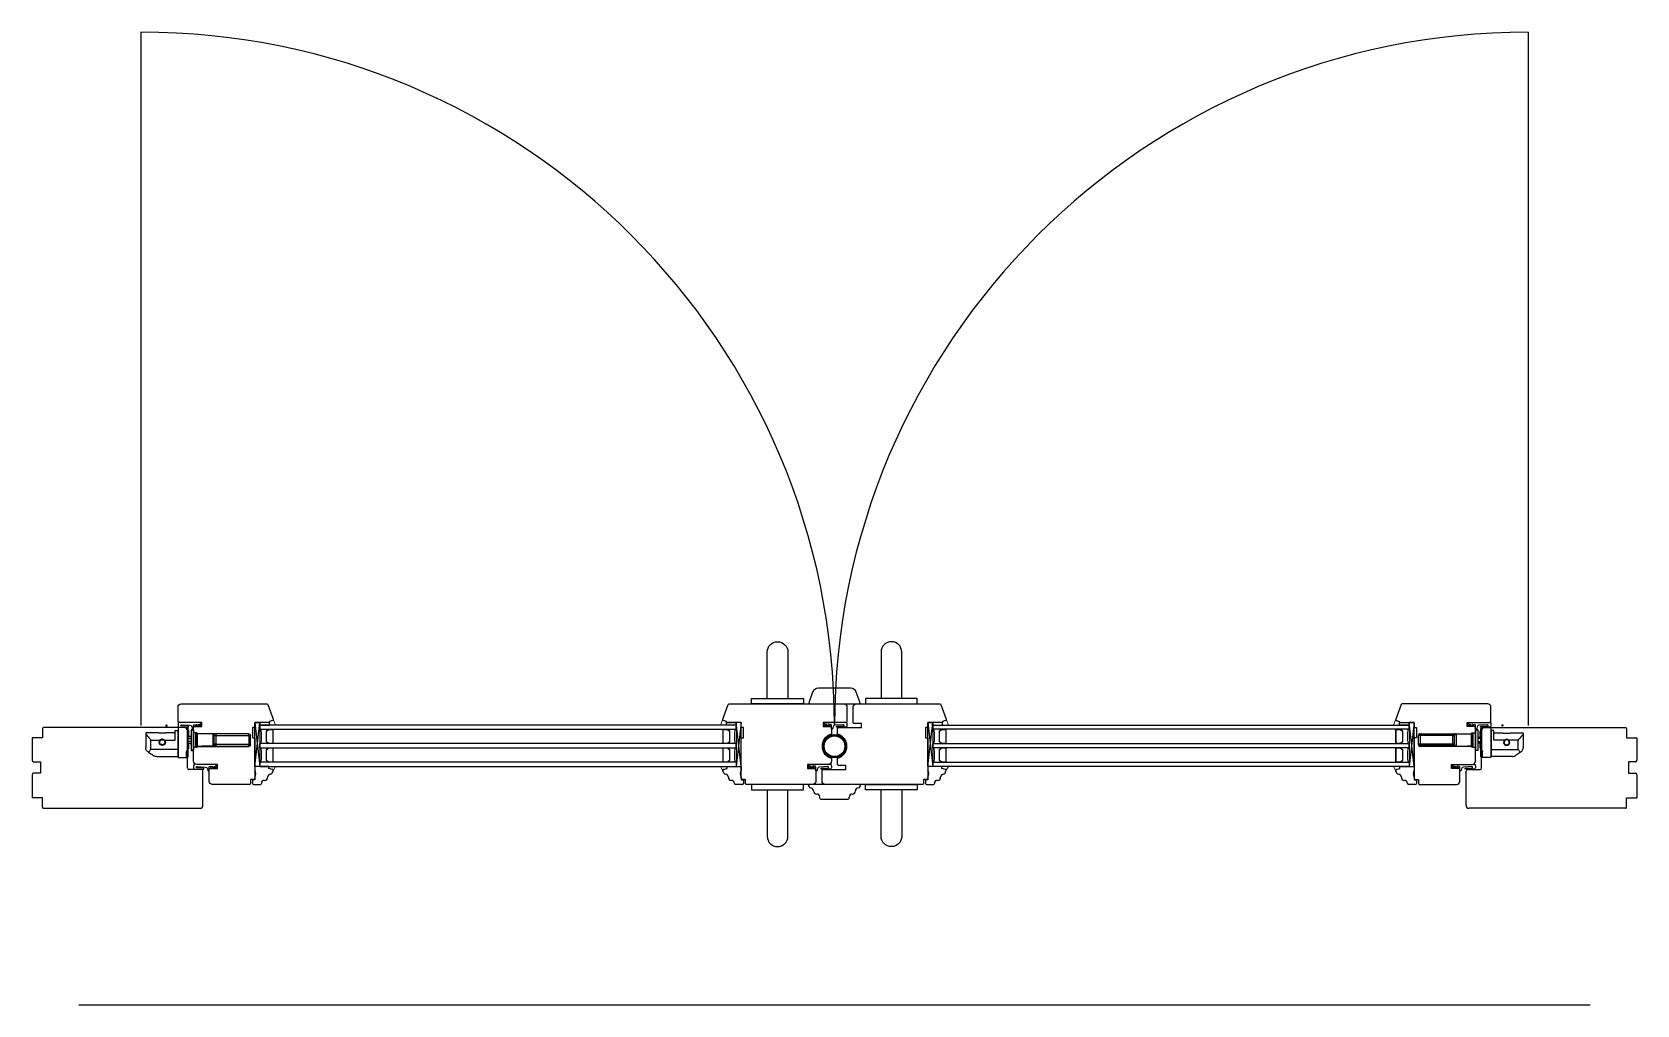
# Model space of a CAD drawing. Header units: millimetres. Extents: x 585 to 19233, y 2366 to 15159.
# Drawn here: x 1838 to 3388, y 9498 to 10438 of the extents above; entities that cross this region are included whole.
import ezdxf

# ---------------------------------------------------------------- set-up
doc = ezdxf.new("R2010")
doc.units = ezdxf.units.MM

# ---------------------------------------------------------------- blocks, each defined once
blk = doc.blocks.new('vv')
at = {"color": 0, "linetype": 'Continuous'}
for p, q in [((-0.3, -0.105711), (-0.3, 0)), ((-0.3, 0), (8.500002, 0)), ((7.500002, 0), (7.500002, -0.131763)), ((8.500002, 0), (9.249992, -0.750002)), ((-31.683071, -8.860579), (-31.75, -9.675912)), ((-31.75, -23.508195), (-31.75, -9.675912)), ((-31.75, -15.146435), (-31.75, -14.999993)), ((-31.75, -15.146435), (-31.75, -14.999993)), ((-31.75, -15.499999), (-31.75, -15.146435)), ((-31.75, -15.499999), (-31.75, -15.146435)), ((-31.75, -16.584296), (-31.75, -15.499999)), ((-31.484088, -8.067071), (-31.683071, -8.860579)), ((-31.158369, -7.31662), (-31.484088, -8.067071)), ((-30.714646, -6.629344), (-31.158369, -7.31662)), ((-30.164777, -6.023615), (-30.714646, -6.629344)), ((-29.523501, -5.515664), (-30.164777, -6.023615)), ((-29.079548, -5.219691), (-29.523501, -5.515664)), ((-29.079548, -5.219691), (-27.834045, -4.389364)), ((-28.507853, -5.910298), (-29.079548, -5.219691)), ((-27.924822, -6.607107), (-28.507853, -5.910298)), ((-27.343365, -7.297568), (-27.924822, -6.607107)), ((-27.834045, -4.389364), (-26.684938, -3.623289)), ((-26.760806, -7.987219), (-27.343365, -7.297568)), ((-26.750002, -7.999996), (-26.760806, -7.987219)), ((-0.600006, -7.999996), (-26.750002, -7.999996)), ((-26.750002, -7.999996), (-26.750002, -16.799992)), ((-26.684938, -3.623289), (-25.652649, -2.935093)), ((-25.652649, -2.935093), (-24.75555, -2.337031)), ((-24.75555, -2.337031), (-24.009629, -1.839738)), ((-23.465464, -1.524496), (-24.009629, -1.839738)), ((-22.905252, -1.286816), (-23.465464, -1.524496)), ((-22.342398, -1.123914), (-22.905252, -1.286816)), ((-21.774567, -1.029068), (-22.342398, -1.123914)), ((-21.246923, -1.000012), (-21.774567, -1.029068)), ((-21.236119, -1), (-21.246923, -1.000012)), ((-21.236119, -1), (-20.03486, -1)), ((-20.053258, -1), (-19.09772, -1)), ((-20.03486, -1), (-19.22981, -1.029468)), ((-19.22981, -1.029468), (-18.303485, -1.095864)), ((-19.09772, -1), (-18.016354, -1)), ((-18.303485, -1.095864), (-17.334456, -1.161679)), ((-18.016354, -1), (-16.849795, -1)), ((-17.334456, -1.161679), (-16.29175, -1.203718)), ((-16.849795, -1), (-15.641887, -1)), ((-16.29175, -1.203718), (-15.261629, -1.204808)), ((-15.641887, -1), (-14.438048, -1)), ((-15.261629, -1.204808), (-14.21523, -1.164501)), ((-14.438048, -1), (-13.283528, -1)), ((-14.21523, -1.164501), (-13.258505, -1.100503)), ((-13.283528, -1), (-12.221723, -1)), ((-13.258505, -1.100503), (-12.343711, -1.034106)), ((-12.343711, -1.034106), (-11.465143, -1)), ((-12.221723, -1), (-11.29254, -1)), ((-11.465143, -1), (-0.600006, -1)), ((-11.465143, -1), (-10.632757, -1)), ((-11.29254, -1), (-10.53091, -1)), ((-10.632757, -1), (-10.012277, -1)), ((-10.53091, -1), (-9.965477, -1)), ((-10.012277, -1), (-9.629403, -1)), ((-9.965477, -1), (-9.617473, -1)), ((-9.629403, -1), (-9.500002, -1)), ((-9.617473, -1), (-9.500002, -1)), ((-0.600006, -1.10634), (-0.600006, -1)), ((-0.600006, -1.422152), (-0.600006, -1.10634)), ((-0.600006, -1.937818), (-0.600006, -1.422152)), ((-0.600006, -2.637679), (-0.600006, -1.937818)), ((-0.600006, -3.500477), (-0.600006, -2.637679)), ((-0.600006, -4.499992), (-0.600006, -3.500477)), ((-0.600006, -5.605848), (-0.600006, -4.499992)), ((-0.600006, -6.784458), (-0.600006, -5.605848)), ((-0.600006, -7.999996), (-0.600006, -6.784458)), ((-0.600006, -26.449996), (-0.600006, -7.999996)), ((-0.600006, -7.999996), (-0.38787, -7.999996)), ((-0.38787, -7.999996), (-0.3, -7.999996)), ((-0.3, -0.421341), (-0.3, -0.105711)), ((-0.3, -0.942264), (-0.3, -0.421341)), ((-0.3, -1.660885), (-0.3, -0.942264)), ((-0.3, -2.566728), (-0.3, -1.660885)), ((-0.3, -3.646592), (-0.3, -2.566728)), ((-0.3, -4.884719), (-0.3, -3.646592)), ((-0.3, -6.263051), (-0.3, -4.884719)), ((-0.3, -7.761506), (-0.3, -6.263051)), ((-0.3, -9.358223), (-0.3, -7.761506)), ((-0.3, -11.029923), (-0.3, -9.358223)), ((-0.3, -12.752214), (-0.3, -11.029923)), ((-0.3, -14.499999), (-0.3, -12.752214)), ((-0.3, -16.247773), (-0.3, -14.499999)), ((7.500002, -0.131763), (7.500002, -0.52469)), ((7.500002, -0.52469), (7.500002, -1.17161)), ((7.500002, -1.17161), (7.500002, -2.060776)), ((7.500002, -2.060776), (7.500002, -3.176042)), ((7.500002, -3.176042), (7.500002, -4.49711)), ((7.500002, -4.49711), (7.500002, -5.999997)), ((7.500511, -6.02261), (7.500002, -5.999997)), ((7.538614, -6.19267), (7.500511, -6.02261)), ((7.619992, -6.324953), (7.538614, -6.19267)), ((7.726781, -6.418746), (7.619992, -6.324953)), ((7.854971, -6.478505), (7.726781, -6.418746)), ((7.999996, -6.499991), (7.854971, -6.478505)), ((7.999996, -6.499991), (8.416673, -6.499991)), ((8.436936, -6.544041), (8.416673, -6.499991)), ((8.416673, -6.499991), (8.500002, -6.499991)), ((8.500002, -6.833219), (8.436936, -6.544041)), ((8.500002, -6.499991), (8.781307, -6.781309)), ((8.500002, -8.429718), (8.500002, -6.833219)), ((8.781307, -7.121477), (8.500002, -6.833219)), ((8.500002, -10.121185), (8.500002, -8.429718)), ((8.500002, -11.881179), (8.500002, -10.121185)), ((8.500002, -13.682147), (8.500002, -11.881179)), ((8.500002, -15.495917), (8.500002, -13.682147)), ((8.500002, -17.2941), (8.500002, -15.495917)), ((8.781307, -6.781309), (9.249992, -7.249994)), ((9.249992, -7.602383), (8.781307, -7.121477)), ((9.249992, -0.750002), (9.249992, -7.28685)), ((9.249992, -7.28685), (9.249992, -7.401729)), ((9.249992, -7.401729), (9.249992, -7.567416)), ((9.249992, -7.567416), (9.249992, -7.602383)), ((9.249992, -7.602383), (9.249992, -9.117806)), ((9.249992, -9.117806), (9.249992, -10.714971)), ((9.249992, -10.714971), (9.249992, -12.369606)), ((9.249992, -12.369606), (9.249992, -14.056591)), ((9.249992, -13.883346), (9.395102, -13.969932)), ((9.249992, -13.940683), (9.360523, -13.984939)), ((9.249992, -14.056591), (9.249992, -15.750323)), ((9.47814, -13.999994), (9.250004, -14.142705)), ((9.250016, -8.999996), (9.631025, -8.999996)), ((9.250016, -13.5), (9.631025, -13.5)), ((12.000163, -15.499999), (9.25021, -15.499999)), ((9.360523, -13.984939), (9.47814, -13.999994)), ((9.395102, -13.969932), (9.560051, -13.999994)), ((9.47814, -13.999994), (12.000054, -13.999994)), ((9.631025, -8.999996), (9.758573, -8.999996)), ((9.631025, -13.5), (9.758573, -13.5)), ((9.758573, -8.999996), (9.758573, -13.5)), ((11.999994, -12.999994), (11.799994, -12.999994)), ((11.799994, -12.999994), (11.799994, -13.115515)), ((11.799994, -13.115515), (11.799994, -13.455417)), ((11.799994, -13.455417), (11.799994, -14.000066)), ((11.999994, -7.087867), (11.999994, -6.999997)), ((11.999994, -6.999997), (14.499999, -6.999997)), ((11.999994, -7.299991), (11.999994, -7.087867)), ((14.499999, -7.299991), (11.999994, -7.299991)), ((11.999994, -26.699993), (11.999994, -7.299991)), ((13.499999, -6.999997), (13.646441, -6.999997)), ((13.499999, -6.999997), (13.646441, -6.999997)), ((13.646441, -6.999997), (13.999993, -6.999997)), ((13.646441, -6.999997), (13.999993, -6.999997)), ((13.999993, -6.999997), (14.353557, -6.999997)), ((13.999993, -6.999997), (14.353557, -6.999997)), ((14.353557, -6.999997), (14.499999, -6.999997)), ((14.353557, -6.999997), (14.499999, -6.999997)), ((14.499999, -6.999997), (14.499999, -7.087867)), ((14.499999, -7.087867), (14.499999, -7.299991)), ((14.499999, -26.699993), (14.499999, -7.299991)), ((16.499998, -10.149998), (14.499999, -10.149998)), ((16.499998, -10.149998), (17.800003, -10.149998)), ((16.499998, -10.237856), (16.499998, -10.149998)), ((16.499998, -10.449992), (16.499998, -10.237856)), ((16.499998, -10.449992), (16.499998, -23.549992)), ((17.800003, -10.449992), (16.499998, -10.449992)), ((17.578045, -10.149998), (17.499997, -10.149998)), ((17.800003, -10.149998), (17.578045, -10.149998)), ((17.800003, -10.149998), (17.800003, -10.499989)), ((17.800003, -10.149998), (17.800003, -10.237856)), ((17.800003, -10.237856), (17.800003, -10.449992)), ((17.800003, -10.449992), (17.800003, -23.549992)), ((18.000027, -10.899989), (18.566938, -10.899989)), ((18.299997, -10.999995), (22.499995, -10.999995)), ((18.299997, -10.999995), (18.299997, -11.102157)), ((18.299997, -11.102157), (18.299997, -11.405166)), ((18.299997, -11.405166), (18.299997, -11.898693)), ((18.299997, -11.898693), (18.299997, -12.565936)), ((18.299997, -12.565936), (18.299997, -13.384188)), ((18.299997, -13.384188), (18.299997, -14.325567)), ((18.299997, -14.325567), (18.299997, -15.358014)), ((18.299997, -15.358014), (18.299997, -16.44638)), ((18.566938, -10.899989), (19.365738, -10.899989)), ((19.365738, -10.899989), (20.351059, -10.899989)), ((20.351059, -10.899989), (21.46693, -10.899989)), ((21.46693, -10.899989), (22.649998, -10.899989)), ((33.065072, -10.999995), (22.499995, -10.999995)), ((22.649998, -10.899989), (33.088253, -10.899989)), ((22.649998, -10.899989), (22.649998, -10.999995)), ((32.999996, -11.126029), (33.00392, -11.071308)), ((32.999996, -11.474554), (32.999996, -11.126029)), ((32.999996, -11.126029), (33.574028, -11.237808)), ((32.999996, -12.03266), (32.999996, -11.474554)), ((32.999996, -12.779174), (32.999996, -12.03266)), ((32.999996, -13.685793), (32.999996, -12.779174)), ((32.999996, -14.718118), (32.999996, -13.685793)), ((32.999996, -15.837006), (32.999996, -14.718118)), ((33.00392, -11.071308), (33.015862, -11.031921)), ((33.015862, -11.031921), (33.036222, -11.007989)), ((33.036222, -11.007989), (33.065072, -10.999995)), ((33.065072, -10.999995), (33.569716, -11.085976)), ((33.447994, -10.942501), (33.088253, -10.899989)), ((33.088253, -10.899989), (33.37622, -10.899989)), ((33.37622, -10.899989), (33.85537, -10.899989)), ((33.918859, -11.142465), (33.447994, -10.942501)), ((33.569716, -11.085976), (34.01746, -11.334119)), ((33.574028, -11.237808), (34.060662, -11.556138)), ((33.85537, -10.899989), (34.510744, -10.899989)), ((34.291426, -11.47797), (33.918859, -11.142465)), ((34.01746, -11.334119), (34.357592, -11.716678)), ((34.060662, -11.556138), (34.385812, -12.032551)), ((34.531576, -11.911398), (34.291426, -11.47797)), ((34.357592, -11.716678), (34.550119, -12.188827)), ((34.385812, -12.032551), (34.500001, -12.59452)), ((34.505403, -12.542246), (34.500001, -12.59452)), ((34.500001, -12.59452), (34.500001, -12.915115)), ((34.500001, -12.915115), (34.500001, -13.446369)), ((34.500001, -13.446369), (34.500001, -14.160873)), ((34.500001, -14.160873), (34.500001, -15.021782)), ((34.500001, -15.021782), (34.500001, -15.984708)), ((34.521741, -12.510816), (34.505403, -12.542246)), ((34.510744, -10.899989), (35.321874, -10.899989)), ((34.548302, -12.500025), (34.521741, -12.510816)), ((34.61528, -12.399994), (34.531576, -11.911398)), ((34.584904, -12.508418), (34.548302, -12.500025)), ((34.550119, -12.188827), (34.584904, -12.508418)), ((34.584807, -12.9), (34.61528, -12.9)), ((34.584904, -12.508418), (34.584904, -12.9)), ((34.584904, -12.9), (34.922238, -12.9)), ((34.964229, -12.399994), (34.61528, -12.399994)), ((34.61528, -12.399994), (34.61528, -12.9)), ((34.964229, -12.9), (34.61528, -12.9)), ((34.922238, -12.9), (35.499371, -12.9)), ((35.530183, -12.399994), (34.964229, -12.399994)), ((35.530183, -12.9), (34.964229, -12.9)), ((35.321874, -10.899989), (63.506648, -10.899989)), ((35.690856, -11.014178), (35.321874, -10.899989)), ((35.499371, -12.9), (36.28606, -12.9)), ((36.28606, -12.399994), (35.530183, -12.399994)), ((36.28606, -12.9), (35.530183, -12.9)), ((36.003664, -11.33934), (35.690856, -11.014178)), ((36.212663, -11.825974), (36.003664, -11.33934)), ((36.28606, -12.399994), (36.212663, -11.825974)), ((36.28606, -12.399994), (36.28606, -12.9)), ((67.713937, -12.399994), (36.28606, -12.399994)), ((36.28606, -12.9), (36.28606, -21.499996)), ((36.28606, -12.9), (67.713937, -12.9)), ((36.28606, -12.9), (67.713937, -12.9)), ((58.999995, -10.899989), (59.222341, -10.899989)), ((59.222341, -10.899989), (59.849943, -10.899989)), ((59.999994, -10.899989), (60.222401, -10.899989)), ((60.222401, -10.899989), (60.850003, -10.899989)), ((63.506648, -10.899989), (63.666171, -10.900195)), ((63.666171, -10.900195), (63.81965, -10.900788)), ((63.81965, -10.900788), (63.966261, -10.901782)), ((63.966261, -10.901782), (64.105219, -10.903162)), ((64.105219, -10.903162), (64.195632, -10.903114)), ((64.195632, -10.903114), (64.360399, -10.901794)), ((64.360399, -10.901794), (64.502772, -10.900449)), ((64.502772, -10.900449), (64.578809, -10.899989)), ((64.578809, -10.899989), (66.749752, -10.899989)), ((64.581425, -10.899989), (64.893058, -10.899989)), ((64.893058, -10.899989), (64.999992, -10.899989)), ((66.749752, -10.899989), (67.424202, -10.899989)), ((67.118722, -11.014178), (66.749752, -10.899989)), ((67.431542, -11.33934), (67.118722, -11.014178)), ((67.424202, -10.899989), (67.852955, -10.899989)), ((67.640541, -11.825974), (67.431542, -11.33934)), ((67.713937, -12.399994), (67.640541, -11.825974)), ((67.713937, -12.9), (67.713937, -12.399994)), ((68.466774, -12.399994), (67.713937, -12.399994)), ((67.713937, -21.499996), (67.713937, -12.9)), ((67.713937, -12.9), (68.466774, -12.9)), ((68.466774, -12.9), (67.713937, -12.9)), ((67.852955, -10.899989), (67.999991, -10.899989)), ((69.031541, -12.399994), (68.466774, -12.399994)), ((68.466774, -12.9), (69.031541, -12.9)), ((69.031541, -12.9), (68.466774, -12.9)), ((69.381471, -12.399994), (69.031541, -12.399994)), ((69.031541, -12.9), (69.381471, -12.9)), ((69.381471, -12.9), (69.031541, -12.9)), ((69.499996, -12.399994), (69.381471, -12.399994)), ((69.381471, -12.9), (69.499996, -12.9)), ((69.499996, -12.9), (69.381471, -12.9)), ((69.499996, -12.399994), (69.499996, -12.9)), ((69.499996, -12.9), (69.499996, -21.499996)), ((-31.75, -23.799989), (-31.75, -16.584308)), ((-31.75, -23.508195), (-31.686305, -23.218375)), ((-31.75, -23.726665), (-31.75, -23.508195)), ((-31.75, -23.799989), (-31.75, -23.726665)), ((-19.350006, -23.799989), (-31.75, -23.799989)), ((-31.686305, -23.218375), (-31.509813, -22.844112)), ((-31.509813, -22.844112), (-31.24286, -22.404374)), ((-31.24286, -22.404374), (-30.903988, -21.911175)), ((-30.903988, -21.911175), (-30.254427, -21.044234)), ((-30.254427, -21.044234), (-29.510493, -20.108269)), ((-29.510493, -20.108269), (-28.410887, -18.773152)), ((-28.410887, -18.773152), (-27.254514, -17.397158)), ((-27.254514, -17.397158), (-26.760806, -16.81277)), ((-26.760806, -16.81277), (-26.750002, -16.799992)), ((-26.750002, -16.799992), (-17.986075, -16.799992)), ((-19.337664, -23.79816), (-19.350006, -23.799819)), ((-19.273521, -23.792867), (-19.337664, -23.79816)), ((-19.161779, -23.786097), (-19.273521, -23.792867)), ((-19.015203, -23.780513), (-19.161779, -23.786097)), ((-18.85, -23.778357), (-19.015203, -23.780513)), ((-12.650003, -23.778357), (-18.85, -23.778357)), ((-17.613387, -16.466667), (-17.986075, -16.799992)), ((-17.524245, -17.25246), (-17.986075, -16.799992)), ((-17.613387, -16.466667), (-17.297721, -16.763306)), ((-16.974739, -17.593015), (-17.524245, -17.25246)), ((-17.297721, -16.763306), (-16.771239, -17.081891)), ((-16.37182, -17.806157), (-16.974739, -17.593015)), ((-16.771239, -17.081891), (-16.190012, -17.260962)), ((-15.750032, -17.876913), (-16.37182, -17.806157)), ((-16.190012, -17.260962), (-15.750032, -17.299998)), ((-15.750032, -17.299998), (-15.310197, -17.260998)), ((-15.127868, -17.806047), (-15.750032, -17.876913)), ((-15.310197, -17.260998), (-14.728885, -17.081952)), ((-14.525397, -17.5931), (-15.127868, -17.806047)), ((-14.728885, -17.081952), (-14.202355, -16.763354)), ((-13.975794, -17.252435), (-14.525397, -17.5931)), ((-14.202355, -16.763354), (-13.886616, -16.466667)), ((-13.513928, -16.799992), (-13.975794, -17.252435)), ((-13.513928, -16.799992), (-13.886616, -16.466667)), ((-13.513928, -16.799992), (-3.299999, -16.799992)), ((-12.749997, -30.999997), (-10.749998, -30.999997)), ((-12.539896, -23.779314), (-12.650003, -23.778357)), ((-12.384515, -23.783953), (-12.539896, -23.779314)), ((-12.259245, -23.790626), (-12.384515, -23.783953)), ((-12.178121, -23.796682), (-12.259245, -23.790626)), ((-12.149997, -23.799819), (-12.178121, -23.796682)), ((-3.299999, -23.799989), (-12.149997, -23.799989)), ((-11.749998, -29.999998), (-11.749998, -31.999997)), ((-3.299999, -16.799992), (-3.299999, -26.299994)), ((-3.299999, -26.299994), (-1.050003, -26.299994)), ((-0.4891, -26.552122), (-0.600006, -26.449996)), ((-0.376667, -26.719675), (-0.4891, -26.552122)), ((-0.303731, -26.975352), (-0.376667, -26.719675)), ((-0.300012, -27.04537), (-0.303731, -26.975352)), ((-0.3, -27.049996), (-0.300012, -27.04537)), ((-0.3, -17.970076), (-0.3, -16.247773)), ((-0.3, -19.641764), (-0.3, -17.970076)), ((-0.3, -21.238481), (-0.3, -19.641764)), ((-0.3, -22.736936), (-0.3, -21.238481)), ((-0.3, -24.115267), (-0.3, -22.736936)), ((-0.3, -25.353394), (-0.3, -24.115267)), ((-0.3, -26.433258), (-0.3, -25.353394)), ((-0.3, -27.339102), (-0.3, -26.433258)), ((-0.3, -28.057735), (-0.3, -27.339102)), ((-0.3, -28.578646), (-0.3, -28.057735)), ((-0.3, -28.894276), (-0.3, -28.578646)), ((-0.3, -28.999998), (-0.3, -28.894276)), ((8.500002, -28.999998), (-0.3, -28.999998)), ((8.500002, -19.048571), (8.500002, -17.2941)), ((8.500002, -20.731862), (8.500002, -19.048571)), ((8.500002, -22.31763), (8.500002, -20.731862)), ((8.500002, -23.781082), (8.500002, -22.31763)), ((8.500002, -25.099304), (8.500002, -23.781082)), ((8.500002, -26.25168), (8.500002, -25.099304)), ((8.500002, -27.220165), (8.500002, -26.25168)), ((8.500002, -27.989619), (8.500002, -27.220165)), ((8.500002, -28.547991), (8.500002, -27.989619)), ((8.500002, -28.999998), (9.249992, -28.249996)), ((8.500002, -28.886548), (8.500002, -28.547991)), ((8.500002, -28.999998), (8.500002, -28.886548)), ((9.277813, -20.952779), (9.249265, -20.943017)), ((9.500001, -26), (9.24998, -26)), ((9.249992, -15.750323), (9.249992, -17.425063)), ((9.249992, -17.425063), (9.249992, -19.055378)), ((9.249992, -19.055378), (9.249992, -20.616511)), ((9.249992, -20.616511), (9.249992, -22.084759)), ((9.310199, -21.220325), (9.249992, -21.169226)), ((9.249992, -22.084759), (9.249992, -23.437826)), ((9.249992, -23.437826), (9.249992, -24.655157)), ((9.249992, -24.655157), (9.249992, -25.718258)), ((9.249992, -24.904633), (9.328561, -24.904984)), ((9.249992, -25.718258), (9.249992, -26.611009)), ((9.249992, -26.611009), (9.249992, -27.31982)), ((9.249992, -27.31982), (9.249992, -27.833948)), ((9.249992, -27.833948), (9.249992, -28.145593)), ((9.249992, -28.145593), (9.249992, -28.249996)), ((9.250004, -18.499997), (12.000103, -18.499997)), ((10.259197, -19.999991), (9.250004, -19.999991)), ((12.00003, -19.999991), (9.25015, -19.999991)), ((9.362679, -20.976808), (9.277813, -20.952779)), ((9.320809, -23.213203), (9.310199, -21.220325)), ((9.455878, -21.333921), (9.310199, -21.220325)), ((9.328561, -24.904984), (9.320809, -23.213203)), ((9.328561, -24.904984), (9.331358, -24.910737)), ((9.328561, -24.904984), (9.333987, -24.907976)), ((9.331358, -24.910737), (9.331697, -24.911428)), ((9.331697, -24.911428), (9.33458, -24.917362)), ((9.333987, -24.907976), (9.334641, -24.908339)), ((9.33458, -24.917362), (9.339558, -24.927694)), ((9.334641, -24.908339), (9.340163, -24.911391)), ((9.339558, -24.927694), (9.348617, -24.946673)), ((9.340163, -24.911391), (9.349841, -24.916757)), ((9.348617, -24.946673), (9.364932, -24.981651)), ((9.349841, -24.916757), (9.367512, -24.92664)), ((9.44929, -20.991064), (9.362679, -20.976808)), ((9.364932, -24.981651), (9.394024, -25.04657)), ((9.367512, -24.92664), (9.399741, -24.944916)), ((9.394024, -25.04657), (9.397149, -25.05374)), ((9.397149, -25.05374), (9.450295, -25.183722)), ((9.399741, -24.944916), (9.458301, -24.979035)), ((9.417727, -21.026224), (9.408219, -21.059313)), ((9.408219, -21.059313), (9.412313, -21.082446)), ((9.412313, -21.082446), (9.433581, -21.138124)), ((9.484862, -20.999675), (9.417727, -21.026224)), ((9.433581, -21.138124), (9.479811, -21.227798)), ((9.48227, -20.993135), (9.44929, -20.991064)), ((9.450295, -25.183722), (9.539679, -25.457845)), ((9.602442, -21.438214), (9.455878, -21.333921)), ((9.458301, -24.979035), (9.463787, -24.982305)), ((9.463787, -24.982305), (9.57496, -25.050906)), ((9.479811, -21.227798), (9.488204, -21.242853)), ((9.515456, -20.993474), (9.48227, -20.993135)), ((9.515201, -21.000438), (9.484862, -20.999675)), ((9.488204, -21.242853), (9.558028, -21.362395)), ((9.500001, -26), (9.557253, -25.938073)), ((9.527289, -21.000741), (9.515201, -21.000438)), ((9.539679, -25.457845), (9.587096, -25.736886)), ((9.557253, -25.938073), (9.568432, -25.910228)), ((9.558028, -21.362395), (9.606111, -21.440721)), ((9.587096, -25.736886), (9.568432, -25.910228)), ((9.568432, -25.910228), (9.876965, -25.756943)), ((9.57496, -25.050906), (9.785691, -25.199043)), ((9.606111, -21.440721), (9.602442, -21.438214)), ((9.607468, -21.440794), (9.606111, -21.440721)), ((9.834804, -21.458901), (9.607468, -21.440794)), ((9.785691, -25.199043), (9.950821, -25.353782)), ((9.969728, -21.481732), (9.834804, -21.458901)), ((9.876965, -25.756943), (9.999995, -25.455108)), ((9.950821, -25.353782), (9.999995, -25.455108)), ((9.999995, -21.499996), (9.969728, -21.481732)), ((9.999995, -21.499996), (9.999995, -23.331764)), ((9.999995, -23.331764), (9.999995, -25.455108)), ((9.999995, -25.455108), (9.999995, -25.469037)), ((9.999995, -25.469037), (9.999995, -25.499994)), ((11.083444, -19.999991), (10.259197, -19.999991)), ((11.675098, -19.999991), (11.083444, -19.999991)), ((11.999994, -19.999991), (11.675098, -19.999991)), ((11.799994, -19.999918), (11.799994, -20.544567)), ((11.799994, -20.544567), (11.799994, -20.884469)), ((11.799994, -20.884469), (11.799994, -20.99999)), ((11.799994, -20.99999), (11.999994, -20.99999)), ((11.999994, -26.699993), (14.499999, -26.699993)), ((11.999994, -26.912129), (11.999994, -26.699993)), ((11.999994, -26.999999), (11.999994, -26.912129)), ((14.499999, -26.999999), (11.999994, -26.999999)), ((16.499998, -23.849998), (14.499999, -23.849998)), ((14.499999, -26.699993), (14.499999, -26.912129)), ((14.499999, -26.912129), (14.499999, -26.999999)), ((16.499998, -23.549992), (17.800003, -23.549992)), ((16.499998, -23.762128), (16.499998, -23.549992)), ((16.499998, -23.849998), (16.499998, -23.762128)), ((17.800003, -23.849998), (16.499998, -23.849998)), ((17.800003, -23.549992), (17.800003, -23.762128)), ((17.800003, -23.762128), (17.800003, -23.849998)), ((18.299997, -16.44638), (18.299997, -17.553604)), ((18.299997, -17.553604), (18.299997, -18.64197)), ((18.299997, -18.64197), (18.299997, -19.674429)), ((18.299997, -19.674429), (18.299997, -20.615808)), ((18.299997, -20.615808), (18.299997, -21.434048)), ((18.299997, -21.434048), (18.299997, -22.101292)), ((18.299997, -22.101292), (18.299997, -22.59483)), ((18.299997, -22.59483), (18.299997, -22.897827)), ((18.299997, -22.897827), (18.299997, -22.999989)), ((33.065072, -22.999989), (18.299997, -22.999989)), ((32.999996, -16.999992), (32.999996, -15.837006)), ((32.999996, -18.16299), (32.999996, -16.999992)), ((32.999996, -19.281866), (32.999996, -18.16299)), ((32.999996, -20.314191), (32.999996, -19.281866)), ((32.999996, -21.22081), (32.999996, -20.314191)), ((32.999996, -21.967337), (32.999996, -21.22081)), ((32.999996, -22.525442), (32.999996, -21.967337)), ((32.999996, -22.873955), (32.999996, -22.525442)), ((32.999996, -22.873955), (33.574028, -22.762177)), ((33.004053, -22.929475), (32.999996, -22.873955)), ((33.016298, -22.968911), (33.004053, -22.929475)), ((33.036633, -22.992262), (33.016298, -22.968911)), ((33.065072, -22.999989), (33.036633, -22.992262)), ((33.065072, -22.999989), (33.633351, -22.885812)), ((33.338989, -22.999989), (33.065072, -22.999989)), ((33.818126, -22.999989), (33.338989, -22.999989)), ((33.574028, -22.762177), (34.060662, -22.443846)), ((33.633351, -22.885812), (34.115116, -22.560651)), ((34.486509, -22.999989), (33.818126, -22.999989)), ((34.060662, -22.443846), (34.385812, -21.967433)), ((34.115116, -22.560651), (34.43702, -22.074016)), ((34.385812, -21.967433), (34.500001, -21.405464)), ((34.43702, -22.074016), (34.550058, -21.499996)), ((35.321874, -22.999989), (34.486509, -22.999989)), ((34.500001, -15.984708), (34.500001, -16.999992)), ((34.500001, -16.999992), (34.500001, -18.015276)), ((34.500001, -18.015276), (34.500001, -18.978202)), ((34.500001, -18.978202), (34.500001, -19.839123)), ((34.500001, -19.839123), (34.500001, -20.553627)), ((34.500001, -20.553627), (34.500001, -21.084869)), ((34.500001, -21.084869), (34.500001, -21.405464)), ((34.500001, -21.405464), (34.512028, -21.475712)), ((34.512028, -21.475712), (34.550058, -21.499996)), ((34.550058, -21.499996), (34.866585, -21.499996)), ((34.866585, -21.499996), (35.456871, -21.499996)), ((35.321874, -22.999989), (35.690856, -22.885812)), ((66.749752, -22.999989), (35.321874, -22.999989)), ((35.456871, -21.499996), (36.28606, -21.499996)), ((35.690856, -22.885812), (36.003664, -22.560651)), ((36.003664, -22.560651), (36.212663, -22.074016)), ((36.212663, -22.074016), (36.28606, -21.499996)), ((36.28606, -21.499996), (67.713937, -21.499996)), ((66.749752, -22.999989), (67.118722, -22.885812)), ((67.424202, -22.999989), (66.749752, -22.999989)), ((67.118722, -22.885812), (67.431542, -22.560651)), ((67.852955, -22.999989), (67.424202, -22.999989)), ((67.431542, -22.560651), (67.640541, -22.074016)), ((67.640541, -22.074016), (67.713937, -21.499996)), ((67.713937, -21.499996), (68.466774, -21.499996)), ((67.999991, -22.999989), (67.852955, -22.999989)), ((68.466774, -21.499996), (69.031541, -21.499996)), ((69.031541, -21.499996), (69.381471, -21.499996)), ((69.381471, -21.499996), (69.499996, -21.499996))]:
    blk.add_line(p, q, dxfattribs=at)
for centre, radius, start, end in [((-15.749996, -14.799993), 3, 318.189686001, 221.810313999), ((-15.749996, -14.799993), 2.5, 318.189682, 221.810318), ((-11.749998, -30.999997), 18.9, 100.118145002, 107.617740001), ((-0.600006, -0.699994), 0.3, 270, 0), ((10.258579, -13.5), 0.5, 180, 270), ((18.299997, -10.499989), 0.5, 180, 270), ((67.999991, -12.399994), 1.5, 0, 90), ((-1.050003, -27.049996), 0.75, 53.130101005, 90), ((-1.050003, -27.049996), 0.75, 47.483437995, 53.129531001), ((9.500001, -25.499994), 0.5, 270, 0), ((9.500001, -21.499996), 0.5, 0, 86.870774), ((18.299997, -23.499995), 0.5, 90, 180), ((67.999991, -21.499996), 1.5, 270, 0)]:
    blk.add_arc(centre, radius, start, end, dxfattribs=at)
blk = doc.blocks.new('DE1600(1400)x78 Doleta Exclusive')
at = {"color": 3}
for p, q in [((-765, 267), (-765, 258)), ((-628, 268), (-764, 268)), ((-625, 229), (-625, 265)), ((625, 229), (625, 265)), ((628, 268), (764, 268)), ((765, 267), (765, 258)), ((-775, 258), (-775, 236.5)), ((-765, 258), (-775, 258)), ((765, 258), (775, 258)), ((775, 258), (775, 236.5)), ((-773.5, 235), (-767, 235)), ((-767, 235), (-767, 224)), ((773.5, 235), (767, 235)), ((767, 235), (767, 224)), ((-775, 222.5), (-775, 200)), ((-767, 224), (-773.5, 224)), ((-611.5, 227.5), (-623.5, 227.5)), ((-610, 193), (-610, 226)), ((-560, 217.5), (-562, 217.5)), ((-562, 217.5), (-562, 214)), ((-560, 230.5), (-560, 227)), ((-546.2, 230.5), (-560, 230.5)), ((-559.9, 220.1), (-560, 220)), ((-560, 220), (-560, 217.5)), ((-546.2, 228.5), (-546.2, 230.5)), ((-546.2, 230.5), (-546.2, 230.5)), ((-542.9, 227.6), (-546.2, 228.5)), ((-543.1, 224), (-542.3, 226.3)), ((-106.9, 224), (-107.7, 226.3)), ((-107.1, 227.6), (-103.8, 228.5)), ((-103.8, 230.5), (-90, 230.5)), ((-103.8, 228.5), (-103.8, 230.5)), ((-103.8, 230.5), (-103.8, 230.5)), ((-90.1, 220.1), (-90, 220)), ((-90, 230.5), (-90, 227)), ((-90, 220), (-90, 217.5)), ((-90, 217.5), (-88, 217.5)), ((-88, 217.5), (-88, 214)), ((90, 217.5), (88, 217.5)), ((88, 217.5), (88, 214)), ((90, 230.5), (90, 227)), ((103.8, 230.5), (90, 230.5)), ((90.1, 220.1), (90, 220)), ((90, 220), (90, 217.5)), ((103.8, 228.5), (103.8, 230.5)), ((103.8, 230.5), (103.8, 230.5)), ((107.1, 227.6), (103.8, 228.5)), ((106.9, 224), (107.7, 226.3)), ((543.1, 224), (542.3, 226.3)), ((542.9, 227.6), (546.2, 228.5)), ((546.2, 228.5), (546.2, 230.5)), ((546.2, 230.5), (546.2, 230.5)), ((546.2, 230.5), (560, 230.5)), ((559.9, 220.1), (560, 220)), ((560, 230.5), (560, 227)), ((560, 220), (560, 217.5)), ((560, 217.5), (562, 217.5)), ((562, 217.5), (562, 214)), ((610, 193), (610, 226)), ((611.5, 227.5), (623.5, 227.5)), ((767, 224), (773.5, 224)), ((775, 222.5), (775, 200)), ((-561, 213), (-554.5, 213)), ((-553.5, 214), (-553.5, 214)), ((-96.5, 214), (-96.5, 214)), ((-89, 213), (-95.5, 213)), ((-25, 211.7), (-24.6, 210.8)), ((24.2, 213), (-24.3, 213)), ((24.6, 210.8), (24.9, 211.7)), ((24.9, 211.7), (24.6, 210.8)), ((89, 213), (95.5, 213)), ((96.5, 214), (96.5, 214)), ((553.5, 214), (553.5, 214)), ((561, 213), (554.5, 213)), ((-765, 200), (-775, 200)), ((-765, 191), (-765, 200)), ((-764, 190), (-613, 190)), ((-14.2, 199.8), (-14.2, 200.8)), ((-13.2, 198.8), (13.2, 198.8)), ((14.2, 199.8), (14.2, 200.8)), ((764, 190), (613, 190)), ((765, 191), (765, 200)), ((765, 200), (775, 200))]:
    blk.add_line(p, q, dxfattribs=at)
at = {"color": 8}
for p, q in [((-560, 273), (-555, 230.5)), ((-560, 230.5), (-555, 273)), ((-90, 273), (-95, 230.5)), ((-90, 230.5), (-95, 273)), ((90, 273), (95, 230.5)), ((90, 230.5), (95, 273)), ((560, 273), (555, 230.5)), ((560, 230.5), (555, 273))]:
    blk.add_line(p, q, dxfattribs=at)
at = {"color": 4}
for p, q in [((-95, 270.5), (-555, 270.5)), ((-555, 266.5), (-95, 266.5)), ((95, 270.5), (555, 270.5)), ((555, 266.5), (95, 266.5)), ((-95, 252.5), (-555, 252.5)), ((-555, 248.5), (-95, 248.5)), ((95, 252.5), (555, 252.5)), ((555, 248.5), (95, 248.5)), ((-95, 234.5), (-555, 234.5)), ((95, 234.5), (555, 234.5)), ((-555, 230.5), (-95, 230.5)), ((555, 230.5), (95, 230.5))]:
    blk.add_line(p, q, dxfattribs=at)
at = {"color": 8, "lineweight": 0}
for p, q in [((-542.1, 276.1), (-540, 270.5)), ((-107.9, 276.1), (-110, 270.5)), ((107.9, 276.1), (110, 270.5)), ((542.1, 276.1), (540, 270.5))]:
    blk.add_line(p, q, dxfattribs=at)
at = {"color": 8}
for points in [[(-670, 940), (-670, 270)], [(670, 940), (670, 270)], [(-30, 291), (-80, 291), (-80, 296), (-30, 296), (-30, 291)], [(30, 291), (80, 291), (80, 296), (30, 296), (30, 291)], [(-30, 213), (-80, 213), (-80, 208), (-30, 208), (-30, 213)], [(30, 213), (80, 213), (80, 208), (30, 208), (30, 213)]]:
    blk.add_lwpolyline(points, dxfattribs=at)
for points in [[(-65, 296), (-65, 341, -1), (-45, 341), (-45, 296)], [(65, 296), (65, 341, 1), (45, 341), (45, 296)], [(-620.4, 267.4, 0.42745), (-619.4, 266.6), (-619.2, 266.6, 0.370205), (-619, 266.8), (-619, 270.2, -0.3809), (-618.5, 270.8), (-616.4, 271.1, -0.786114), (-616.3, 270.5), (-617.5, 269.9, 0.476814), (-617.6, 269.4), (-617.3, 269.1, 0.317369), (-617.1, 269), (-617, 269.1, 0.088693), (-615.4, 269.9), (-614.5, 270.7, -0.176319), (-613.8, 271), (-613.2, 271, -0.778088), (-613.1, 270.4), (-614.3, 269.8, 0.50153), (-614.3, 269.3), (-614.1, 269.1, 0.2915), (-613.9, 269), (-613.1, 269.3), (-612.5, 269.8, 0.21891), (-612.1, 270.6), (-612.1, 271.5, 0.417332), (-613.6, 273), (-619, 273), (-632.8, 273.2), (-632.8, 273.2), (-633, 273.2), (-633.1, 273.1), (-633.3, 273.1), (-633.4, 273), (-633.5, 272.8), (-633.6, 272.7), (-633.7, 272.5), (-633.8, 272.3), (-633.8, 272.1), (-633.9, 271.9), (-633.9, 271.7), (-634, 271.5), (-634, 271.2), (-634, 271), (-634, 269.7, 0.440416), (-632.5, 268.4), (-624.5, 268.4, 0.503376), (-624, 268.7), (-624, 269, 0.39561), (-624.2, 269.3), (-630.7, 269.6, -0.40435), (-631.2, 270.1), (-631.2, 270.3, -0.426635), (-630.7, 270.8), (-622.5, 270.4, -0.341974), (-620.7, 268.8), (-620.4, 267.4)], [(-1.6, 267.4, -0.42745), (-2.6, 266.6), (-2.8, 266.6, -0.370205), (-3, 266.8), (-3, 270.2, 0.3809), (-3.5, 270.8), (-5.6, 271.1, 0.786114), (-5.7, 270.5), (-4.5, 269.9, -0.476814), (-4.4, 269.4), (-4.7, 269.1, -0.317369), (-4.9, 269), (-5, 269.1, -0.088693), (-6.6, 269.9), (-7.5, 270.7, 0.176319), (-8.2, 271), (-8.8, 271, 0.778088), (-8.9, 270.4), (-7.7, 269.8, -0.50153), (-7.7, 269.3), (-7.9, 269.1, -0.2915), (-8.1, 269), (-8.9, 269.3), (-9.5, 269.8, -0.21891), (-9.9, 270.6), (-9.9, 271.5, -0.417332), (-8.4, 273), (-3, 273), (10.8, 273.2), (10.8, 273.2), (11, 273.2), (11.1, 273.1), (11.3, 273.1), (11.4, 273), (11.5, 272.8), (11.6, 272.7), (11.7, 272.5), (11.8, 272.3), (11.8, 272.1), (11.9, 271.9), (11.9, 271.7), (12, 271.5), (12, 271.2), (12, 271), (12, 269.7, -0.440416), (10.5, 268.4), (2.5, 268.4, -0.503376), (2, 268.7), (2, 269, -0.39561), (2.2, 269.3), (8.7, 269.6, 0.40435), (9.2, 270.1), (9.2, 270.3, 0.426635), (8.7, 270.8), (0.5, 270.4, 0.341974), (-1.3, 268.8), (-1.6, 267.4)], [(620.4, 267.4, -0.42745), (619.4, 266.6), (619.2, 266.6, -0.370205), (619, 266.8), (619, 270.2, 0.3809), (618.5, 270.8), (616.4, 271.1, 0.786114), (616.3, 270.5), (617.5, 269.9, -0.476814), (617.6, 269.4), (617.3, 269.1, -0.317369), (617.1, 269), (617, 269.1, -0.088693), (615.4, 269.9), (614.5, 270.7, 0.176319), (613.8, 271), (613.2, 271, 0.778088), (613.1, 270.4), (614.3, 269.8, -0.50153), (614.3, 269.3), (614.1, 269.1, -0.2915), (613.9, 269), (613.1, 269.3), (612.5, 269.8, -0.21891), (612.1, 270.6), (612.1, 271.5, -0.417332), (613.6, 273), (619, 273), (632.8, 273.2), (632.8, 273.2), (633, 273.2), (633.1, 273.1), (633.3, 273.1), (633.4, 273), (633.5, 272.8), (633.6, 272.7), (633.7, 272.5), (633.8, 272.3), (633.8, 272.1), (633.9, 271.9), (633.9, 271.7), (634, 271.5), (634, 271.2), (634, 271), (634, 269.7, -0.440416), (632.5, 268.4), (624.5, 268.4, -0.503376), (624, 268.7), (624, 269, -0.39561), (624.2, 269.3), (630.7, 269.6, 0.40435), (631.2, 270.1), (631.2, 270.3, 0.426635), (630.7, 270.8), (622.5, 270.4, 0.341974), (620.7, 268.8), (620.4, 267.4)], [(-605.4, 226.9, 0.42745), (-604.4, 226.1), (-604.2, 226.1, 0.370205), (-604, 226.3), (-604, 229.7, -0.3809), (-603.5, 230.3), (-601.4, 230.6, -0.786114), (-601.3, 230), (-602.5, 229.4, 0.476814), (-602.6, 228.9), (-602.3, 228.6, 0.317369), (-602.1, 228.5), (-602, 228.6, 0.088693), (-600.4, 229.4), (-599.5, 230.2, -0.176319), (-598.8, 230.5), (-598.2, 230.5, -0.778088), (-598.1, 229.9), (-599.3, 229.3, 0.50153), (-599.3, 228.8), (-599.1, 228.6, 0.2915), (-598.9, 228.5), (-598.1, 228.8), (-597.5, 229.3, 0.21891), (-597.1, 230.1), (-597.1, 231, 0.417332), (-598.6, 232.5), (-604, 232.5), (-617.8, 232.7), (-617.8, 232.7), (-618, 232.7), (-618.1, 232.6), (-618.3, 232.6), (-618.4, 232.5), (-618.5, 232.3), (-618.6, 232.2), (-618.7, 232), (-618.8, 231.8), (-618.8, 231.6), (-618.9, 231.4), (-618.9, 231.2), (-619, 231), (-619, 230.7), (-619, 230.5), (-619, 229.2, 0.440416), (-617.5, 227.9), (-609.5, 227.9, 0.503376), (-609, 228.2), (-609, 228.5, 0.39561), (-609.2, 228.8), (-615.7, 229.1, -0.40435), (-616.2, 229.6), (-616.2, 229.8, -0.426635), (-615.7, 230.3), (-607.5, 229.9, -0.341974), (-605.7, 228.3), (-605.4, 226.9)], [(-16.6, 226.9, -0.42745), (-17.6, 226.1), (-17.8, 226.1, -0.370205), (-18, 226.3), (-18, 229.7, 0.3809), (-18.5, 230.3), (-20.6, 230.6, 0.786114), (-20.7, 230), (-19.5, 229.4, -0.476814), (-19.4, 228.9), (-19.7, 228.6, -0.317369), (-19.9, 228.5), (-20, 228.6, -0.088693), (-21.6, 229.4), (-22.5, 230.2, 0.176319), (-23.2, 230.5), (-23.8, 230.5, 0.778088), (-23.9, 229.9), (-22.7, 229.3, -0.50153), (-22.7, 228.8), (-22.9, 228.6, -0.2915), (-23.1, 228.5), (-23.9, 228.8), (-24.5, 229.3, -0.21891), (-24.9, 230.1), (-24.9, 231, -0.417332), (-23.4, 232.5), (-18, 232.5), (-4.2, 232.7), (-4.2, 232.7), (-4, 232.7), (-3.9, 232.6), (-3.7, 232.6), (-3.6, 232.5), (-3.5, 232.3), (-3.4, 232.2), (-3.3, 232), (-3.2, 231.8), (-3.2, 231.6), (-3.1, 231.4), (-3.1, 231.2), (-3, 231), (-3, 230.7), (-3, 230.5), (-3, 229.2, -0.440416), (-4.5, 227.9), (-12.5, 227.9, -0.503376), (-13, 228.2), (-13, 228.5, -0.39561), (-12.8, 228.8), (-6.3, 229.1, 0.40435), (-5.8, 229.6), (-5.8, 229.8, 0.426635), (-6.3, 230.3), (-14.5, 229.9, 0.341974), (-16.3, 228.3), (-16.6, 226.9)], [(605.4, 226.9, -0.42745), (604.4, 226.1), (604.2, 226.1, -0.370205), (604, 226.3), (604, 229.7, 0.3809), (603.5, 230.3), (601.4, 230.6, 0.786114), (601.3, 230), (602.5, 229.4, -0.476814), (602.6, 228.9), (602.3, 228.6, -0.317369), (602.1, 228.5), (602, 228.6, -0.088693), (600.4, 229.4), (599.5, 230.2, 0.176319), (598.8, 230.5), (598.2, 230.5, 0.778088), (598.1, 229.9), (599.3, 229.3, -0.50153), (599.3, 228.8), (599.1, 228.6, -0.2915), (598.9, 228.5), (598.1, 228.8), (597.5, 229.3, -0.21891), (597.1, 230.1), (597.1, 231, -0.417332), (598.6, 232.5), (604, 232.5), (617.8, 232.7), (617.8, 232.7), (618, 232.7), (618.1, 232.6), (618.3, 232.6), (618.4, 232.5), (618.5, 232.3), (618.6, 232.2), (618.7, 232), (618.8, 231.8), (618.8, 231.6), (618.9, 231.4), (618.9, 231.2), (619, 231), (619, 230.7), (619, 230.5), (619, 229.2, -0.440416), (617.5, 227.9), (609.5, 227.9, -0.503376), (609, 228.2), (609, 228.5, -0.39561), (609.2, 228.8), (615.7, 229.1, 0.40435), (616.2, 229.6), (616.2, 229.8, 0.426635), (615.7, 230.3), (607.5, 229.9, 0.341974), (605.7, 228.3), (605.4, 226.9)], [(-65, 208), (-65, 163, 1), (-45, 163), (-45, 208)], [(65, 208), (65, 163, -1), (45, 163), (45, 208)]]:
    blk.add_lwpolyline(points, format="xyb", dxfattribs=at)
at = {"color": 3}
for points in [[(-24.2, 291), (24.1, 291), (24.8, 291.9), (21.1, 302.1, 0.315299), (15.5, 306), (-15.5, 306, 0.315299), (-21.2, 302.1), (-24.8, 291.9)], [(-582, 291), (-548.2, 291, -0.315299), (-547.2, 290.3), (-542.1, 276.1, -0.440011), (-542.7, 274.8), (-545.7, 274), (-545.7, 273), (-560, 273), (-560, 268), (-562, 268), (-562, 258), (-560, 258), (-560, 219, -0.414214), (-561, 218), (-563, 218, 0.414214), (-564, 217), (-564, 214, -0.414214), (-565, 213), (-569.6, 213), (-601, 213, -0.414214), (-604, 216), (-604, 227.5, -0.414214), (-603, 228.5), (-596, 228.5), (-596, 232.5), (-604, 232.5), (-616, 232.5, -0.414214), (-619, 235.5), (-619, 268, -0.414214), (-618, 269), (-611, 269), (-611, 273), (-633, 273, -0.414214), (-634, 274), (-634, 288, -0.414214), (-631, 291)], [(582, 291), (548.2, 291, 0.315299), (547.2, 290.3), (542.1, 276.1, 0.440011), (542.7, 274.8), (545.7, 274), (545.7, 273), (560, 273), (560, 268), (562, 268), (562, 258), (560, 258), (560, 219, 0.414214), (561, 218), (563, 218, -0.414214), (564, 217), (564, 214, 0.414214), (565, 213), (569.6, 213), (601, 213, 0.414214), (604, 216), (604, 227.5, 0.414214), (603, 228.5), (596, 228.5), (596, 232.5), (604, 232.5), (616, 232.5, 0.414214), (619, 235.5), (619, 268, 0.414214), (618, 269), (611, 269), (611, 273), (633, 273, 0.414214), (634, 274), (634, 288, 0.414214), (631, 291)]]:
    blk.add_lwpolyline(points, format="xyb", close=True, dxfattribs=at)
for points in [[(-3, 238.4), (-3, 235.5, -0.414214), (-6, 232.5), (-18, 232.5), (-26, 232.5), (-26, 228.5), (-19, 228.5, -0.414214), (-18, 227.5), (-18, 216, -0.414214), (-21, 213), (-27.4, 213), (-85, 213, -0.414214), (-86, 214), (-86, 217, 0.414214), (-87, 218), (-89, 218, -0.414214), (-90, 219), (-90, 258), (-88, 258), (-88, 268), (-90, 268), (-90, 273), (-104.3, 273), (-104.3, 274), (-107.3, 274.8, -0.440011), (-107.9, 276.1), (-102.8, 290.3, -0.315299), (-101.8, 291), (-28, 291), (9, 291, -0.414214), (12, 288), (12, 274, -0.414214), (11, 273), (-11, 273), (-11, 269), (-4, 269, -0.414214), (-3, 268), (-3, 261.6)], [(3, 261.6), (3, 263), (3, 267, -0.414214), (4, 268), (18, 268), (26, 268), (26, 272), (19, 272, -0.414214), (18, 273), (18, 288, -0.414214), (21, 291), (66.5, 291), (82.3, 291), (101.8, 291, -0.315299), (102.8, 290.3), (107.9, 276.1, -0.440011), (107.3, 274.8), (104.3, 274), (104.3, 273), (90, 273), (90, 268), (88, 268), (88, 258), (90, 258), (90, 219, -0.414214), (89, 218), (87, 218, 0.414214), (86, 217), (86, 214, -0.414214), (85, 213), (79, 213), (-9, 213, -0.414214), (-12, 216), (-12, 226.5, -0.414214), (-11, 227.5), (3, 227.5), (11, 227.5), (11, 231.5), (4, 231.5, -0.414214), (3, 232.5), (3, 237), (3, 238.4)]]:
    blk.add_lwpolyline(points, format="xyb", dxfattribs=at)
at = {"color": 8}
for points in [[(-560, 273), (-555, 273), (-555, 230.5), (-560, 230.5)], [(-555, 270.5), (-545.7, 270.5), (-545.7, 273), (-555, 273)], [(-95, 270.5), (-104.3, 270.5), (-104.3, 273), (-95, 273)], [(-90, 273), (-95, 273), (-95, 230.5), (-90, 230.5)], [(90, 273), (95, 273), (95, 230.5), (90, 230.5)], [(95, 270.5), (104.3, 270.5), (104.3, 273), (95, 273)], [(555, 270.5), (545.7, 270.5), (545.7, 273), (555, 273)], [(560, 273), (555, 273), (555, 230.5), (560, 230.5)]]:
    blk.add_lwpolyline(points, close=True, dxfattribs=at)
at = {"color": 4}
for points in [[(-555, 266.5), (-555, 270.5)], [(-95, 266.5), (-95, 270.5)], [(95, 266.5), (95, 270.5)], [(555, 266.5), (555, 270.5)], [(-555, 248.5), (-555, 252.5)], [(-95, 248.5), (-95, 252.5)], [(95, 248.5), (95, 252.5)], [(555, 248.5), (555, 252.5)], [(-555, 234.5), (-555, 230.5)], [(-95, 234.5), (-95, 230.5)], [(95, 234.5), (95, 230.5)], [(555, 234.5), (555, 230.5)]]:
    blk.add_lwpolyline(points, dxfattribs=at)
at = {"color": 8, "lineweight": 0}
for points in [[(-554, 252.5, 0.101854), (-554, 266.5), (-547, 266.5), (-549, 264.5), (-549, 254.5), (-547, 252.5)], [(-96, 252.5, -0.101854), (-96, 266.5), (-103, 266.5), (-101, 264.5), (-101, 254.5), (-103, 252.5)], [(96, 252.5, 0.101854), (96, 266.5), (103, 266.5), (101, 264.5), (101, 254.5), (103, 252.5)], [(554, 252.5, -0.101854), (554, 266.5), (547, 266.5), (549, 264.5), (549, 254.5), (547, 252.5)], [(-554, 234.5, 0.101854), (-554, 248.5), (-547, 248.5), (-549, 246.5), (-549, 236.5), (-547, 234.5)], [(-96, 234.5, -0.101854), (-96, 248.5), (-103, 248.5), (-101, 246.5), (-101, 236.5), (-103, 234.5)], [(96, 234.5, 0.101854), (96, 248.5), (103, 248.5), (101, 246.5), (101, 236.5), (103, 234.5)], [(554, 234.5, -0.101854), (554, 248.5), (547, 248.5), (549, 246.5), (549, 236.5), (547, 234.5)], [(-546.2, 230.5), (-546.2, 228.5), (-542.9, 227.6, -0.440011), (-542.3, 226.3), (-539.9, 230.5)], [(-103.8, 230.5), (-103.8, 228.5), (-107.1, 227.6, 0.440011), (-107.7, 226.3), (-110.1, 230.5)], [(103.8, 230.5), (103.8, 228.5), (107.1, 227.6, -0.440011), (107.7, 226.3), (110.1, 230.5)], [(546.2, 230.5), (546.2, 228.5), (542.9, 227.6, 0.440011), (542.3, 226.3), (539.9, 230.5)]]:
    blk.add_lwpolyline(points, format="xyb", close=True, dxfattribs=at)
for points in [[(-547, 266.5), (-542, 266.5), (-542, 252.5), (-547, 252.5), (-549, 254.5), (-549, 264.5)], [(-546.8, 266), (-542.5, 266), (-542.5, 253), (-546.8, 253), (-548.5, 254.7), (-548.5, 264.3)], [(-103, 266.5), (-108, 266.5), (-108, 252.5), (-103, 252.5), (-101, 254.5), (-101, 264.5)], [(-103.2, 266), (-107.5, 266), (-107.5, 253), (-103.2, 253), (-101.5, 254.7), (-101.5, 264.3)], [(103, 266.5), (108, 266.5), (108, 252.5), (103, 252.5), (101, 254.5), (101, 264.5)], [(103.2, 266), (107.5, 266), (107.5, 253), (103.2, 253), (101.5, 254.7), (101.5, 264.3)], [(547, 266.5), (542, 266.5), (542, 252.5), (547, 252.5), (549, 254.5), (549, 264.5)], [(546.8, 266), (542.5, 266), (542.5, 253), (546.8, 253), (548.5, 254.7), (548.5, 264.3)], [(-547, 248.5), (-542, 248.5), (-542, 234.5), (-547, 234.5), (-549, 236.5), (-549, 246.5)], [(-103, 248.5), (-108, 248.5), (-108, 234.5), (-103, 234.5), (-101, 236.5), (-101, 246.5)], [(103, 248.5), (108, 248.5), (108, 234.5), (103, 234.5), (101, 236.5), (101, 246.5)], [(547, 248.5), (542, 248.5), (542, 234.5), (547, 234.5), (549, 236.5), (549, 246.5)], [(-546.8, 248), (-542.5, 248), (-542.5, 235), (-546.8, 235), (-548.5, 236.7), (-548.5, 246.3)], [(-103.2, 248), (-107.5, 248), (-107.5, 235), (-103.2, 235), (-101.5, 236.7), (-101.5, 246.3)], [(103.2, 248), (107.5, 248), (107.5, 235), (103.2, 235), (101.5, 236.7), (101.5, 246.3)], [(546.8, 248), (542.5, 248), (542.5, 235), (546.8, 235), (548.5, 236.7), (548.5, 246.3)]]:
    blk.add_lwpolyline(points, close=True, dxfattribs=at)
at = {"color": 8}
for radius in [11.2, 10.8, 10]:
    blk.add_circle((0, 250), radius, dxfattribs=at)
for centre, start, end in [((-670, 270), 0, 90), ((670, 270), 90, 180)]:
    blk.add_arc(centre, 670, start, end, dxfattribs=at)
at = {"color": 3}
for centre, radius, start, end in [((-764, 267), 1, 90, 180), ((-628, 265), 3, 0, 90), ((628, 265), 3, 90, 180), ((764, 267), 1, 0, 90), ((0, 250), 12, 104.4775, 255.5225), ((0, 250), 12, 284.4775, 75.5225), ((-773.5, 236.5), 1.5, 180, 270), ((773.5, 236.5), 1.5, 270, 0), ((-773.5, 222.5), 1.5, 90, 180), ((-623.5, 229), 1.5, 180, 270), ((-611.5, 226), 1.5, 0, 90), ((-565.6, 223.5), 6.65, 329.1835, 31.842), ((-550.5, 220), 3, 270, 0), ((-544.5, 220), 3, 90.2917, 180), ((-544.5, 224.5), 1.5, 270.2917, 340), ((-543.2, 226.7), 1, 340, 75.0001), ((-106.8, 226.7), 1, 104.9999, 200), ((-105.5, 224.5), 1.5, 200, 269.7083), ((-105.5, 220), 3, 0, 89.7083), ((-99.5, 220), 3, 180, 270), ((-84.4, 223.5), 6.65, 148.158, 210.8165), ((84.4, 223.5), 6.65, 329.1835, 31.842), ((99.5, 220), 3, 270, 0), ((105.5, 220), 3, 90.2917, 180), ((105.5, 224.5), 1.5, 270.2917, 340), ((106.8, 226.7), 1, 340, 75.0001), ((543.2, 226.7), 1, 104.9999, 200), ((544.5, 224.5), 1.5, 200, 269.7083), ((544.5, 220), 3, 0, 89.7083), ((550.5, 220), 3, 180, 270), ((565.6, 223.5), 6.65, 148.158, 210.8165), ((611.5, 226), 1.5, 90, 180), ((623.5, 229), 1.5, 270, 0), ((773.5, 222.5), 1.5, 0, 90), ((-561, 214), 1, 180, 270), ((-554.5, 214), 1, 270, 0), ((-550.5, 214), 3, 90, 180), ((-99.5, 214), 3, 0, 90), ((-95.5, 214), 1, 180, 270), ((-89, 214), 1, 270, 0), ((-24, 212), 1, 104.9999, 200), ((-23.2, 211.3), 1.5, 200, 270), ((-23.2, 206.8), 3, 0, 90), ((-17.2, 206.8), 3, 180, 270), ((-17.2, 200.8), 3, 0, 90), ((17.2, 200.8), 3, 90, 180), ((17.2, 206.8), 3, 270, 0), ((23.2, 206.8), 3, 90, 180), ((23.2, 211.3), 1.5, 270, 340), ((24, 212), 1, 340, 75.0001), ((89, 214), 1, 180, 270), ((95.5, 214), 1, 270, 0), ((99.5, 214), 3, 90, 180), ((550.5, 214), 3, 0, 90), ((554.5, 214), 1, 180, 270), ((561, 214), 1, 270, 0), ((-764, 191), 1, 180, 270), ((-613, 193), 3, 270, 0), ((-13.2, 199.8), 1, 180, 270), ((13.2, 199.8), 1, 270, 0), ((613, 193), 3, 180, 270), ((764, 191), 1, 270, 0)]:
    blk.add_arc(centre, radius, start, end, dxfattribs=at)
at = {"layer": 'Defpoints'}
blk.add_lwpolyline([(-730, 0), (730, 0)], dxfattribs=at)
at = {"color": 8, "xscale": -1, "rotation": 180}
blk.add_blockref('vv', (-633.5, 239), dxfattribs=at)
at = {"color": 8, "rotation": 180}
blk.add_blockref('vv', (633.5, 239), dxfattribs=at)

msp = doc.modelspace()

# ---------------------------------------------------------------- block references
msp.add_blockref('DE1600(1400)x78 Doleta Exclusive', (2612.9, 9498.4))

doc.saveas('drawing.dxf')
